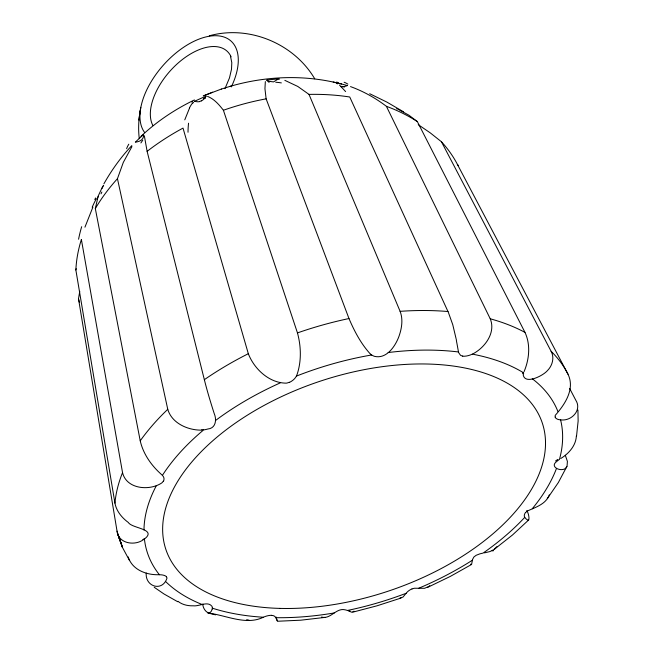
<?xml version="1.0" encoding="UTF-8"?>
<svg xmlns="http://www.w3.org/2000/svg" width="654" height="654" viewBox="0 0 654 654"><rect width="100%" height="100%" fill="white"/><g stroke="black" fill="none" stroke-linecap="round" stroke-linejoin="round"><path stroke-width="0.98" d="M140.406 109.749C138.583 119.257 138.117 129.042 139.277 138.664M576.37 435.948C575.912 445.693 568.759 453.614 560.789 458.495M576.542 436.046L578.136 421.004L577.923 410.017M144.338 135.77L147.117 151.336L204.465 380.129C207.269 391.362 210.645 402.431 214.177 413.451C216.817 419.467 216 428.296 207.833 429.008A20.143 12.483 -14.6 0 1 206.272 429.408A22.792 14.143 -14.6 0 1 203.615 429.923A217.095 120.81 -18.6 0 0 162.429 475.319C151.949 466.327 143.316 454.448 140.226 440.821L95.32 208.569L98.174 196.094L102.792 186.177M143.177 539.861C134.332 546.082 118.39 543.499 117.041 531.138L78.496 298.739L79.763 291.3M138.861 120.074L140.782 107.33M212.198 608.98C209.934 617.719 202.487 609.348 202.871 603.977M525.522 512.499A11.143 5.641 -22.2 0 0 524.77 517.33A217.095 120.81 -18.6 0 1 483.02 553.129A18.001 8.87 -20.6 0 0 480.943 553.578A15.958 7.873 -20.6 0 0 479.701 553.913L476.169 555.279L473.864 557.028L472.589 559.423L471.599 564.337L470.618 564.198M166.566 576.673A11.895 6.336 -13.3 0 0 159.429 574.752A217.095 120.81 -18.6 0 1 144.42 538.994A21.149 11.862 -12.4 0 0 146.022 537.653A18.696 10.48 -12.5 0 0 146.848 536.828C153.625 528.743 131.601 528.105 128.315 522.464C121.914 517.78 116.404 511.109 114.941 503.139L75.864 269.988L76.199 268.688M95.32 208.569A201.816 141.566 -18.6 0 1 117.45 178.681L123.304 162.421L131.936 146.594M184.763 119.854L189.619 107.845M84.938 227.191L92.901 207.105M524.075 371.644C529.25 359.365 530.754 344.723 524.982 332.387L417.317 121.57L408.922 115.21L399.3 109.905M549.319 494.865C545.902 504.201 535.634 507.251 527.492 510.954A6.336 3.213 -22.2 0 0 526.666 511.575L525.734 512.499M265.336 81.587L264.944 88.682L266.129 98.844L348.983 318.547C354.419 331.292 361.09 343.963 370.516 354.19M547.284 498.667L558.377 482.489L567.059 466.089L567.402 461.381L565.309 455.274M566.887 466.49C564.083 473.463 548.305 467.479 556.668 461.536A17.266 9.009 -23.5 0 1 557.649 460.718A19.489 10.153 -23.6 0 1 559.456 459.394A217.095 120.81 -18.6 0 0 560.568 419.835A12.287 6.728 -24.4 0 1 555.042 417.113M224.976 88.65L229.472 77.94L231.508 69.218L231.802 62.686L230.453 56.015M96.956 198.881L98.321 196.404M103.88 183.848C111.654 170.065 120.933 157.099 131.822 145.597M353.978 611.163L351.917 612.267L348.255 610.852M163.238 481.205L162.429 482.3A7.423 4.365 -13.1 0 1 161.628 483.036C149.357 491.138 126.435 489.151 122.543 472.621L81.382 239.511A201.816 141.566 -18.6 0 0 75.864 269.988M524.704 517.363C531.073 525.105 529.037 513.815 526.805 510.521M497.163 546.433L494.465 549.197M146.218 573.027C145.057 586.834 162.511 592.074 166.966 578.193A6.761 3.605 -13.4 0 0 166.835 577.564L166.329 576.787M528.792 519.856L512.483 534.997L494.105 549.458L490.067 551.526L484.442 552.875M192.538 103.455L193.609 102.228M429.792 585.641L429.384 586.098M418.233 124.644L430.267 132.876L441.442 141.763A201.816 141.566 -18.6 0 1 458.086 165.699L568.015 374.26C575.218 389.073 564.827 404.524 555.287 415.282A6.973 3.818 -24.3 0 0 555.156 416.034L555.295 416.99M429.171 586.311L424.593 588.298L414.464 588.248A6.041 2.968 -19.1 0 0 413.434 588.494L412.02 588.992M140.978 136.367C156.715 121.489 174.937 109.349 194.418 99.939M278.424 78.921L273.503 81.905L268.745 81.284A15.541 12.385 -22.9 0 1 267.421 80.614L266.619 80.115A174.438 126.034 -18.6 0 1 278.424 78.921L279.593 79.085M370.475 354.247A23.037 16.44 -56.9 0 0 371.652 354.967A22.972 14.453 -21.3 0 0 373.434 355.915A20.315 12.778 -21.2 0 0 374.603 356.373C386.539 359.16 395.22 346.407 398.875 336.614C401.744 328.627 403.281 319.471 400.109 311.337L309.007 94.397L297.758 86.434L284.842 80.344M399.839 598.083L402.97 597.102L406.134 593.284A217.095 120.81 -18.6 0 1 347.372 610.476A17.846 8.747 -17.3 0 0 345.933 610.01A15.802 7.75 -17.3 0 0 344.993 609.798C336.009 607.623 330.556 619.747 321.506 617.057M471.371 564.582L450.328 576.403L427.798 587.3M201.358 100.839L199.593 101.501M271.598 615.275A10.897 5.428 -15.9 0 0 263.341 617.253C246.002 625.723 225.859 615.136 208.34 613.092M352.923 612.128L377.047 605.8L401.098 598.018M289.37 382.238L287.572 382.868A7.75 4.88 -17.6 0 1 286.239 383.154C269.235 383.072 254.202 369.019 248.324 353.708L183.014 128.094A201.816 141.566 -18.6 0 0 147.117 151.336M203.231 95.934L221.395 89.042M204.089 95.615L212.648 92.157M532.871 508.493L532.299 508.698A217.095 120.81 -18.6 0 0 556.521 468.354M230.175 86.336L230.682 86.173C265.042 76.297 301.895 74.646 336.769 82.854A174.438 126.034 -18.6 0 1 347.315 85.584M221.346 89.067L230.682 86.173M209.305 35.798C248.953 24.827 293.908 43.45 314.738 78.807M202.053 604.664L202.372 604.598A217.095 120.81 -18.6 0 1 165.495 581.398M350.503 86.59C363.371 91.274 375.51 98.043 386.4 106.324L490.238 318.792C496.092 332.87 484.647 347.961 472.409 354.141A217.095 120.81 -18.6 0 1 523.691 372.878A21.607 12.41 -24.7 0 0 523.364 374.562A19.121 10.995 -24.7 0 0 523.314 375.519C525.873 384.642 543.384 375.502 547.463 370.581C552.401 365.684 554.641 357.615 551.109 351.296L441.442 141.763M325.038 617.392L300.766 620.196L277.345 621.259M201.743 430.136C188.09 430.365 171.838 423.383 167.767 409.306L117.45 178.681M159.445 574.694C147.428 575.291 133.195 570.411 128.674 558.263M271.516 615.406L272.8 615.545A6.205 3.098 -15.9 0 1 273.593 615.757C276.397 616.133 278.195 624.791 276.511 618.357M560.568 419.835C571.22 421.536 582.387 410.213 575.7 400.052L569.626 388.435M249.141 620.213L246.689 619.673M462.738 356.021L461.323 355.67A7.57 4.586 -23.3 0 1 460.481 355.245L458.585 352.531L456.909 343.276M333.213 82.02L341.543 83.982M207.629 612.921L215.591 614.85M207.555 96.391C214.21 98.967 219.147 104.754 223.406 110.256L297.464 332.911C301.273 346.865 301.608 362.422 296.499 376.066A217.095 120.81 -18.6 0 1 371.644 354.983M396.569 108.76L397.019 108.932M397.926 109.3L398.384 109.496M369.714 93.726L386.857 102.081L403.428 111.777M177.675 601.721L163.95 593.955L154.205 587.251M336.794 82.87L337.489 83.344M177.937 601.312C182.172 604.68 187.739 605.972 193.077 605.808C199.208 606.659 207.473 600.691 211.978 606.299A16.881 8.649 -14.3 0 1 212.174 606.969A19.08 9.769 -14.2 0 1 212.28 608.155A217.095 120.81 -18.6 0 0 263.3 617.229M339.483 85.053L345.623 91.585M129.574 560.633L122.494 547.512L118.987 537.621M456.108 338.78L452.764 324.703L448.366 312.375L349.751 97.005A201.816 141.566 -18.6 0 0 309.007 94.397M117.973 534.547L122.494 547.512L117.418 532.871M128.527 557.813L128.274 556.93M276.323 617.654L276.168 617.049M456.23 339.451L456.525 341.077M456.639 341.715L456.803 342.655M79.428 302.369A201.816 141.566 -18.6 0 1 78.496 298.739M223.406 110.256A201.816 141.566 -18.6 0 1 266.129 98.844M386.4 106.324A201.816 141.566 -18.6 0 1 417.317 121.57M121.677 544.316A239.217 136.253 -18.6 0 1 117.041 531.138M114.941 503.139A239.217 136.253 -18.6 0 1 122.543 472.621M140.226 440.821A239.217 136.253 -18.6 0 1 167.767 409.306M204.35 379.68A239.217 136.253 -18.6 0 1 248.324 353.708M297.464 332.911A239.217 136.253 -18.6 0 1 348.983 318.547M400.109 311.337A239.217 136.253 -18.6 0 1 447.982 311.525M490.238 318.792A239.217 136.253 -18.6 0 1 524.982 332.387M551.109 351.296A239.217 136.253 -18.6 0 1 568.015 374.26M457.318 164.653A228.949 146.463 -64.1 0 1 458.307 165.315M78.578 239.241A250.784 180.39 -0.1 0 1 81.668 226.701M102.073 188.426A174.438 126.034 -18.6 0 1 103.512 185.425A9.957 7.513 -9.8 0 1 103.643 185.687M194.581 101.288A174.438 126.034 -18.6 0 1 206.035 96.212M337.268 83.941A9.197 7.104 -26.3 0 1 336.859 82.821M341.723 86.287A38.455 6.238 9.5 0 1 344.519 87.039M347.307 85.56A10.121 7.823 -26.3 0 1 340.718 86.565M344.11 82.249A235.481 44.431 79.7 0 1 347.854 84.129M336.696 81.995A149.047 10.832 59.3 0 1 338.257 82.927M101.027 193.813A36.976 3.842 -71.7 0 1 101.877 192.039M92.189 207.195A159.175 89.091 -31.5 0 1 96.195 198.93M94.805 199.495A44.668 8.477 -52.8 0 1 95.607 197.958M269.088 82.404A47.865 10.145 17.7 0 1 267.192 80.262M275.751 82.257A83.066 31.515 -24.5 0 1 281.359 82.911M191.974 102.318A45.886 14.167 -7.6 0 1 192.668 101.354M199.601 101.64A9.369 7.496 -17 0 1 194.622 101.215M203.484 98.492A38.888 8.894 -34.1 0 1 205.479 98.133M206.01 96.212A10.3 8.249 -16.8 0 1 201.407 100.912M188.017 132.255A244.269 91.805 48.7 0 1 188.556 123.214M189.521 107.804A157.14 66.643 22.8 0 1 192.284 103.34M126.647 148.687A48.151 16.612 -28.9 0 1 128.805 144.199M140.888 142.956A80.205 8.371 -68.1 0 1 142.736 140.291M472.376 560.225A217.095 120.81 -18.6 0 1 418.92 588.159M334.284 612.945A217.095 120.81 -18.6 0 1 275.816 617.687M143.978 530.018A217.095 120.81 -18.6 0 1 156.347 485.669M215.55 420.489A217.095 120.81 -18.6 0 1 280.296 382.876M388.141 352.547A217.095 120.81 -18.6 0 1 458.429 351.966M532.274 378.748A217.095 120.81 -18.6 0 1 557.903 411.489M522.603 373.728A21.525 7.644 -50.6 0 1 522.881 372.486M406.199 593.284A10.611 5.199 -19.1 0 1 411.938 588.894M144.166 538.757A21.002 16.857 15.9 0 1 142.907 539.575M212.468 608.204A19.031 9.769 18.4 0 1 212.264 609.005M472.376 354.092A13.366 8.11 -23.4 0 1 462.615 356.217M349.236 610.46A18.01 4.055 6.7 0 1 349.947 610.885M162.347 475.352A13.088 7.701 -12.9 0 1 163.516 481.213M555.548 460.996A19.546 1.97 -32.6 0 1 557.731 459.451M296.409 376.066A13.685 8.649 -17.5 0 1 289.493 382.394M492.102 550.856A18.214 1.177 -11.5 0 1 493.517 550.733M203.574 429.506A22.923 20.658 -26 0 1 201.734 429.727M152.832 125.429A52.974 29.177 -48.4 0 1 178.297 62.89A52.974 29.177 -48.4 0 1 231.091 56.816M144.575 132.435A63.07 34.588 -48.5 0 1 191.597 42.494A63.07 34.588 -48.5 0 1 231.32 86.9M143.545 135.239C143.855 138.517 141.1 140.986 138.092 141.591A15.451 12.148 -12.1 0 1 136.441 142.008L135.353 142.196A174.438 126.034 -18.6 0 1 143.537 134.585L143.545 135.239M279.732 608.392A198.546 110.354 -18.6 0 0 544.03 429.294A198.546 110.354 -18.6 0 0 238.473 420.972A198.546 110.354 -18.6 0 0 279.732 608.392"/></g></svg>
